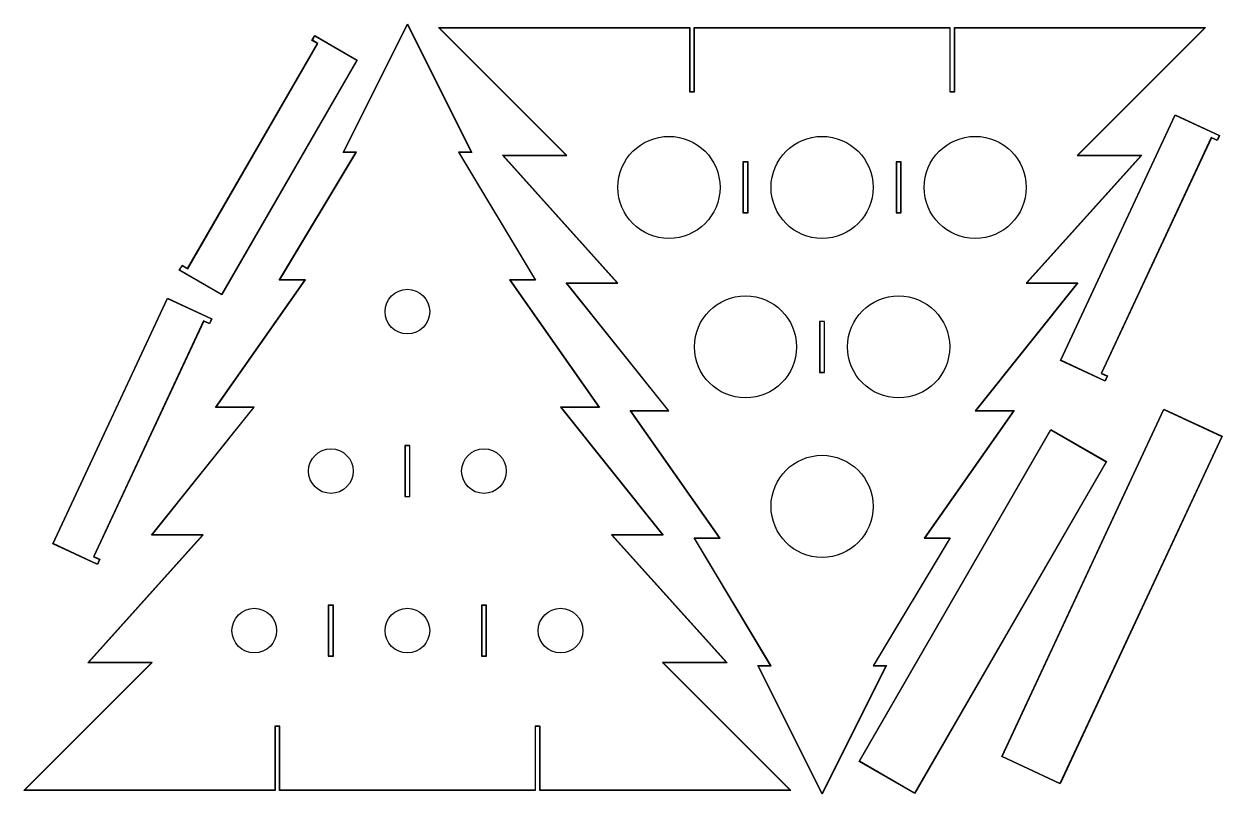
# Model space of a CAD drawing. Header units: millimetres. Extents: x -301 to 638, y -203 to 400.
import ezdxf

# ---------------------------------------------------------------- set-up
doc = ezdxf.new("R2010")
doc.units = ezdxf.units.MM
doc.layers.get('0').update_dxf_attribs({"linetype": 'CONTINUOUS'})

msp = doc.modelspace()

# ---------------------------------------------------------------- linework, layer by layer
for points in [[(250.49, -100.22), (200.53, -100.22), (300.53, -200.22), (103.78, -200.22), (103.78, -150.22), (100.22, -150.22), (100.22, -200.22), (-100.22, -200.22), (-100.22, -150.22), (-103.78, -150.22), (-103.78, -200.22), (-300.53, -200.22), (-200.53, -100.22), (-250.49, -100.22), (-160.49, -0.22), (-200.46, -0.22), (-120.46, 99.78), (-150.42, 99.78), (-80.42, 199.78), (-100.39, 199.78), (-40.39, 299.78), (-50.36, 299.78), (0, 400.49), (50.36, 299.78), (40.39, 299.78), (100.39, 199.78), (80.42, 199.78), (150.42, 99.78), (120.46, 99.78), (200.46, -0.22), (160.49, -0.22)], [(100, -200), (-100, -200), (-100, -150), (-104, -150), (-104, -200), (-300, -200), (-200, -100), (-250, -100), (-160, 0), (-200, 0), (-120, 100), (-150, 100), (-80, 200), (-100, 200), (-40, 300), (-50, 300), (0, 400), (50, 300), (40, 300), (100, 200), (80, 200), (150, 100), (120, 100), (200, 0), (160, 0), (250, -100), (200, -100), (300, -200), (104, -200), (104, -150), (100, -150)], [(204.54, 97.6), (124.54, 197.6), (164.51, 197.6), (74.51, 297.6), (124.47, 297.6), (24.47, 397.6), (221.22, 397.6), (221.22, 347.6), (224.78, 347.6), (224.78, 397.6), (425.22, 397.6), (425.22, 347.6), (428.78, 347.6), (428.78, 397.6), (625.53, 397.6), (525.53, 297.6), (575.49, 297.6), (485.49, 197.6), (525.46, 197.6), (445.46, 97.6), (475.42, 97.6), (405.42, -2.4), (425.39, -2.4), (365.39, -102.4), (375.36, -102.4), (325, -203.11), (274.64, -102.4), (284.61, -102.4), (224.61, -2.4), (244.58, -2.4), (174.58, 97.6)], [(225, 397.38), (425, 397.38), (425, 347.38), (429, 347.38), (429, 397.38), (625, 397.38), (525, 297.38), (575, 297.38), (485, 197.38), (525, 197.38), (445, 97.38), (475, 97.38), (405, -2.62), (425, -2.62), (365, -102.62), (375, -102.62), (325, -202.62), (275, -102.62), (285, -102.62), (225, -2.62), (245, -2.62), (175, 97.38), (205, 97.38), (125, 197.38), (165, 197.38), (75, 297.38), (125, 297.38), (25, 397.38), (221, 397.38), (221, 347.38), (225, 347.38)], [(-74.8, 387.61), (-72.58, 391.46), (-39.29, 372.24), (-145.51, 188.26), (-178.8, 207.48), (-177.69, 209.4), (-176.58, 211.32), (-172.25, 208.82), (-70.47, 385.11)], [(-39.59, 372.15), (-145.59, 188.56), (-178.5, 207.56), (-177.5, 209.29), (-176.5, 211.02), (-172.17, 208.52), (-70.17, 385.19), (-74.5, 387.69), (-72.5, 391.15)], [(635.57, 311.09), (634.63, 309.08), (630.1, 311.19), (544.07, 126.7), (548.6, 124.59), (546.73, 120.56), (511.89, 136.81), (601.67, 329.35), (636.51, 313.1)], [(512.18, 136.92), (601.77, 329.05), (636.21, 312.99), (635.37, 311.18), (634.52, 309.37), (629.99, 311.48), (543.78, 126.59), (548.31, 124.48), (546.62, 120.86)], [(263, 292.38), (263, 252.38), (267, 252.38), (267, 292.38)], [(263.22, 292.16), (263.22, 252.6), (266.78, 252.6), (266.78, 292.16)], [(383, 292.38), (383, 252.38), (387, 252.38), (387, 292.38)], [(386.78, 252.6), (386.78, 292.16), (383.22, 292.16), (383.22, 252.6)], [(-154.15, 167.41), (-155.09, 165.4), (-159.62, 167.51), (-245.65, -16.98), (-241.12, -19.09), (-242.99, -23.12), (-277.83, -6.87), (-188.05, 185.67), (-153.21, 169.42)], [(-277.54, -6.76), (-187.94, 185.37), (-153.5, 169.31), (-154.35, 167.5), (-155.19, 165.69), (-159.73, 167.8), (-245.94, -17.09), (-241.41, -19.2), (-243.1, -22.82)], [(323, 167.38), (323, 127.38), (327, 127.38), (327, 167.38)], [(323.22, 167.16), (323.22, 127.6), (326.78, 127.6), (326.78, 167.16)], [(465.76, -173.7), (592.74, 98.59), (638.45, 77.27), (511.48, -195.02)], [(638.16, 77.17), (511.37, -194.73), (466.06, -173.6), (592.84, 98.3)], [(353.95, -177.53), (504.17, 82.66), (547.85, 57.44), (397.63, -202.75)], [(547.55, 57.36), (397.55, -202.45), (354.25, -177.45), (504.25, 82.36)], [(2, 30), (2, 70), (-2, 70), (-2, 30)], [(-1.78, 69.78), (-1.78, 30.22), (1.78, 30.22), (1.78, 69.78)], [(-58, -95), (-58, -55), (-62, -55), (-62, -95)], [(-61.78, -55.22), (-61.78, -94.78), (-58.22, -94.78), (-58.22, -55.22)], [(62, -95), (62, -55), (58, -55), (58, -95)], [(58.22, -55.22), (58.22, -94.78), (61.78, -94.78), (61.78, -55.22)]]:
    msp.add_lwpolyline(points, close=True)
for centre, radius in [((205, 272.38), 40), ((325, 272.38), 40), ((445, 272.38), 40), ((0, 175), 17.5), ((265, 147.38), 40), ((385, 147.38), 40), ((-60, 50), 17.5), ((60, 50), 17.5), ((325, 22.38), 40), ((-120, -75), 17.5), ((0, -75), 17.5), ((120, -75), 17.5)]:
    msp.add_circle(centre, radius)

doc.saveas('drawing.dxf')
